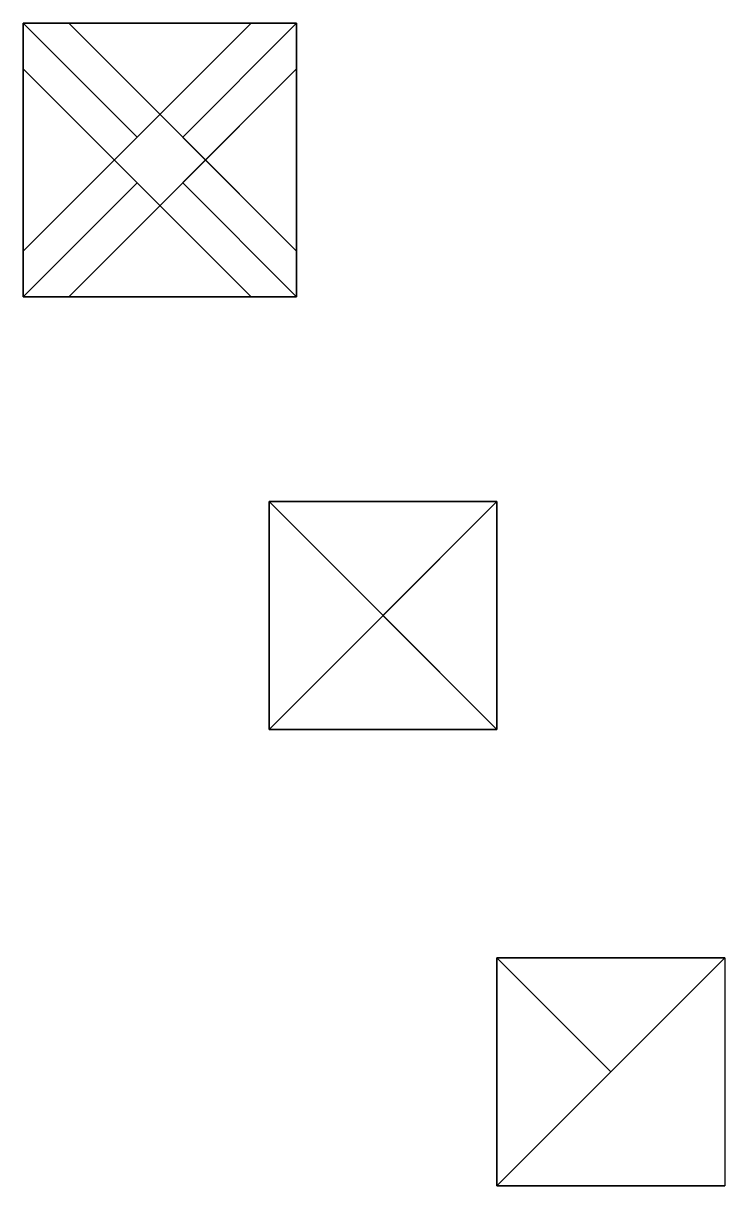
# Model space of a CAD drawing. Header units: inches. Extents: x -0.1 to 2.98, y -4 to 1.1.
import ezdxf

# ---------------------------------------------------------------- set-up
doc = ezdxf.new("R2010")
doc.units = ezdxf.units.IN
doc.header["$MEASUREMENT"] = 0

msp = doc.modelspace()

# ---------------------------------------------------------------- linework, layer by layer
for p, q in [((1.9791, -3.9977, 1.0939), (1.9791, -2.9977, 1.0939)), ((1.9791, -2.9977, 1.0939), (2.9791, -2.9977, 1.0939)), ((1.9791, -2.9977, 0.0939), (2.9791, -2.9977, 0.0939)), ((2.9791, -2.9977, 1.0939), (2.9791, -3.9977, 1.0939)), ((2.9791, -2.9977, 0.0939), (2.9791, -3.9977, 0.0939)), ((2.9791, -2.9977, 1.0939), (2.9791, -2.9977, 0.0939)), ((2.9791, -3.9977, 0.0939), (1.9791, -3.9977, 0.0939)), ((1.9791, -3.9977, 1.0939), (2.9791, -3.9977, 1.0939)), ((1.9791, -3.9977, 1.0939), (1.9791, -3.9977, 0.0939)), ((2.9791, -3.9977, 1.0939), (2.9791, -3.9977, 0.0939))]:
    msp.add_line(p, q)
for points in [[(-0.1, 1.1, 0.9), (0.4, 0.6, 0.4), (0.9, 1.1, -0.1)], [(-0.1, 0.1, -0.1), (0.9, 1.1, -0.1), (-0.1, 1.1, -0.1), (-0.1, 0.1, -0.1)], [(0.9, 1.1, -0.1), (0.4, 0.6, 0.4), (-0.1, 0.1, -0.1)], [(0.4, 0.6, 0.4), (-0.1, 1.1, 0.9), (-0.1, 0.1, -0.1)], [(-0.1, 0.1, -0.1), (-0.1, 1.1, -0.1), (-0.1, 1.1, 0.9)], [(-0.1, 1.1, 0.9), (-0.1, 1.1, 0.9), (0.9, 1.1, -0.1), (-0.1, 1.1, -0.1)], [(1.1, 0.1, 1.1), (0.1, 1.1, 1.1), (0.6, 0.6, 0.6)], [(0.1, 1.1, 1.1), (0.6, 0.6, 0.6), (1.1, 1.1, 0.1)], [(0.1, 1.1, 1.1), (0.1, 1.1, 1.1), (1.1, 1.1, 1.1), (1.1, 0.1, 1.1)], [(0.1, 1.1, 1.1), (1.1, 1.1, 0.1), (1.1, 1.1, 1.1)], [(1.1, 1.1, 0.1), (1.1, 1.1, 0.1), (1.1, 0.1, 1.1), (0.6, 0.6, 0.6)], [(1.1, 1.1, 1.1), (1.1, 1.1, 1.1), (1.1, 0.1, 1.1), (1.1, 1.1, 0.1)], [(0.9, -0.1, 1.1), (-0.1, 0.9, 1.1), (0.4, 0.4, 0.6)], [(0.4, 0.4, 0.6), (-0.1, 0.9, 1.1), (-0.1, -0.1, 0.1)], [(0.9, -0.1, 1.1), (-0.1, -0.1, 1.1), (-0.1, 0.9, 1.1)], [(-0.1, -0.1, 0.1), (-0.1, -0.1, 0.1), (-0.1, 0.9, 1.1), (-0.1, -0.1, 1.1)], [(1.1, 0.9, -0.1), (0.6, 0.4, 0.4), (0.1, -0.1, -0.1)], [(0.1, -0.1, -0.1), (0.1, -0.1, -0.1), (1.1, -0.1, -0.1), (1.1, 0.9, -0.1)], [(1.1, 0.9, -0.1), (1.1, 0.9, -0.1), (1.1, -0.1, 0.9), (0.6, 0.4, 0.4)], [(1.1, 0.9, -0.1), (1.1, -0.1, -0.1), (1.1, -0.1, 0.9)], [(-0.1, -0.1, 0.1), (-0.1, -0.1, 0.1), (0.9, -0.1, 1.1), (0.4, 0.4, 0.6)], [(0.1, -0.1, -0.1), (0.1, -0.1, -0.1), (1.1, -0.1, 0.9), (0.6, 0.4, 0.4)], [(0.9, -0.1, 1.1), (-0.1, -0.1, 1.1), (-0.1, -0.1, 0.1)], [(1.1, -0.1, 0.9), (1.1, -0.1, 0.9), (0.1, -0.1, -0.1), (1.1, -0.1, -0.1)], [(0.9791, -0.9977, 1.0939), (1.4791, -1.4977, 0.5939), (1.9791, -0.9977, 0.0939)], [(0.9791, -1.9977, 0.0939), (1.9791, -0.9977, 0.0939), (0.9791, -0.9977, 0.0939), (0.9791, -1.9977, 0.0939)], [(1.9791, -0.9977, 0.0939), (1.4791, -1.4977, 0.5939), (0.9791, -1.9977, 0.0939)], [(1.4791, -1.4977, 0.5939), (0.9791, -0.9977, 1.0939), (0.9791, -1.9977, 0.0939)], [(0.9791, -1.9977, 0.0939), (0.9791, -0.9977, 0.0939), (0.9791, -0.9977, 1.0939)], [(0.9791, -0.9977, 1.0939), (0.9791, -0.9977, 1.0939), (1.9791, -0.9977, 0.0939), (0.9791, -0.9977, 0.0939)], [(1.9791, -1.9977, 1.0939), (0.9791, -0.9977, 1.0939), (1.4791, -1.4977, 0.5939)], [(1.4791, -1.4977, 0.5939), (0.9791, -0.9977, 1.0939), (0.9791, -1.9977, 0.0939)], [(1.9791, -1.9977, 1.0939), (0.9791, -1.9977, 1.0939), (0.9791, -0.9977, 1.0939)], [(0.9791, -1.9977, 0.0939), (0.9791, -1.9977, 0.0939), (0.9791, -0.9977, 1.0939), (0.9791, -1.9977, 1.0939)], [(1.9791, -0.9977, 0.0939), (1.4791, -1.4977, 0.5939), (0.9791, -1.9977, 0.0939)], [(0.9791, -1.9977, 0.0939), (0.9791, -1.9977, 0.0939), (1.9791, -1.9977, 0.0939), (1.9791, -0.9977, 0.0939)], [(1.9791, -1.9977, 1.0939), (0.9791, -0.9977, 1.0939), (1.4791, -1.4977, 0.5939)], [(0.9791, -0.9977, 1.0939), (1.4791, -1.4977, 0.5939), (1.9791, -0.9977, 0.0939)], [(0.9791, -0.9977, 1.0939), (0.9791, -0.9977, 1.0939), (1.9791, -0.9977, 1.0939), (1.9791, -1.9977, 1.0939)], [(0.9791, -0.9977, 1.0939), (1.9791, -0.9977, 0.0939), (1.9791, -0.9977, 1.0939)], [(1.9791, -0.9977, 0.0939), (1.9791, -0.9977, 0.0939), (1.9791, -1.9977, 1.0939), (1.4791, -1.4977, 0.5939)], [(1.9791, -0.9977, 0.0939), (1.9791, -0.9977, 0.0939), (1.9791, -1.9977, 1.0939), (1.4791, -1.4977, 0.5939)], [(1.9791, -0.9977, 0.0939), (1.9791, -1.9977, 0.0939), (1.9791, -1.9977, 1.0939)], [(1.9791, -0.9977, 1.0939), (1.9791, -0.9977, 1.0939), (1.9791, -1.9977, 1.0939), (1.9791, -0.9977, 0.0939)], [(0.9791, -1.9977, 0.0939), (0.9791, -1.9977, 0.0939), (1.9791, -1.9977, 1.0939), (1.4791, -1.4977, 0.5939)], [(0.9791, -1.9977, 0.0939), (0.9791, -1.9977, 0.0939), (1.9791, -1.9977, 1.0939), (1.4791, -1.4977, 0.5939)], [(1.9791, -1.9977, 1.0939), (0.9791, -1.9977, 1.0939), (0.9791, -1.9977, 0.0939)], [(1.9791, -1.9977, 1.0939), (1.9791, -1.9977, 1.0939), (0.9791, -1.9977, 0.0939), (1.9791, -1.9977, 0.0939)], [(1.9791, -2.9977, 1.0939), (2.4791, -3.4977, 0.5939), (2.9791, -2.9977, 0.0939)], [(1.9791, -3.9977, 0.0939), (2.9791, -2.9977, 0.0939), (1.9791, -2.9977, 0.0939), (1.9791, -3.9977, 0.0939)], [(2.9791, -2.9977, 0.0939), (2.4791, -3.4977, 0.5939), (1.9791, -3.9977, 0.0939)], [(2.4791, -3.4977, 0.5939), (1.9791, -2.9977, 1.0939), (1.9791, -3.9977, 0.0939)], [(1.9791, -3.9977, 0.0939), (1.9791, -2.9977, 0.0939), (1.9791, -2.9977, 1.0939)], [(1.9791, -2.9977, 1.0939), (1.9791, -2.9977, 1.0939), (2.9791, -2.9977, 0.0939), (1.9791, -2.9977, 0.0939)]]:
    msp.add_3dface(points)

doc.saveas('drawing.dxf')
